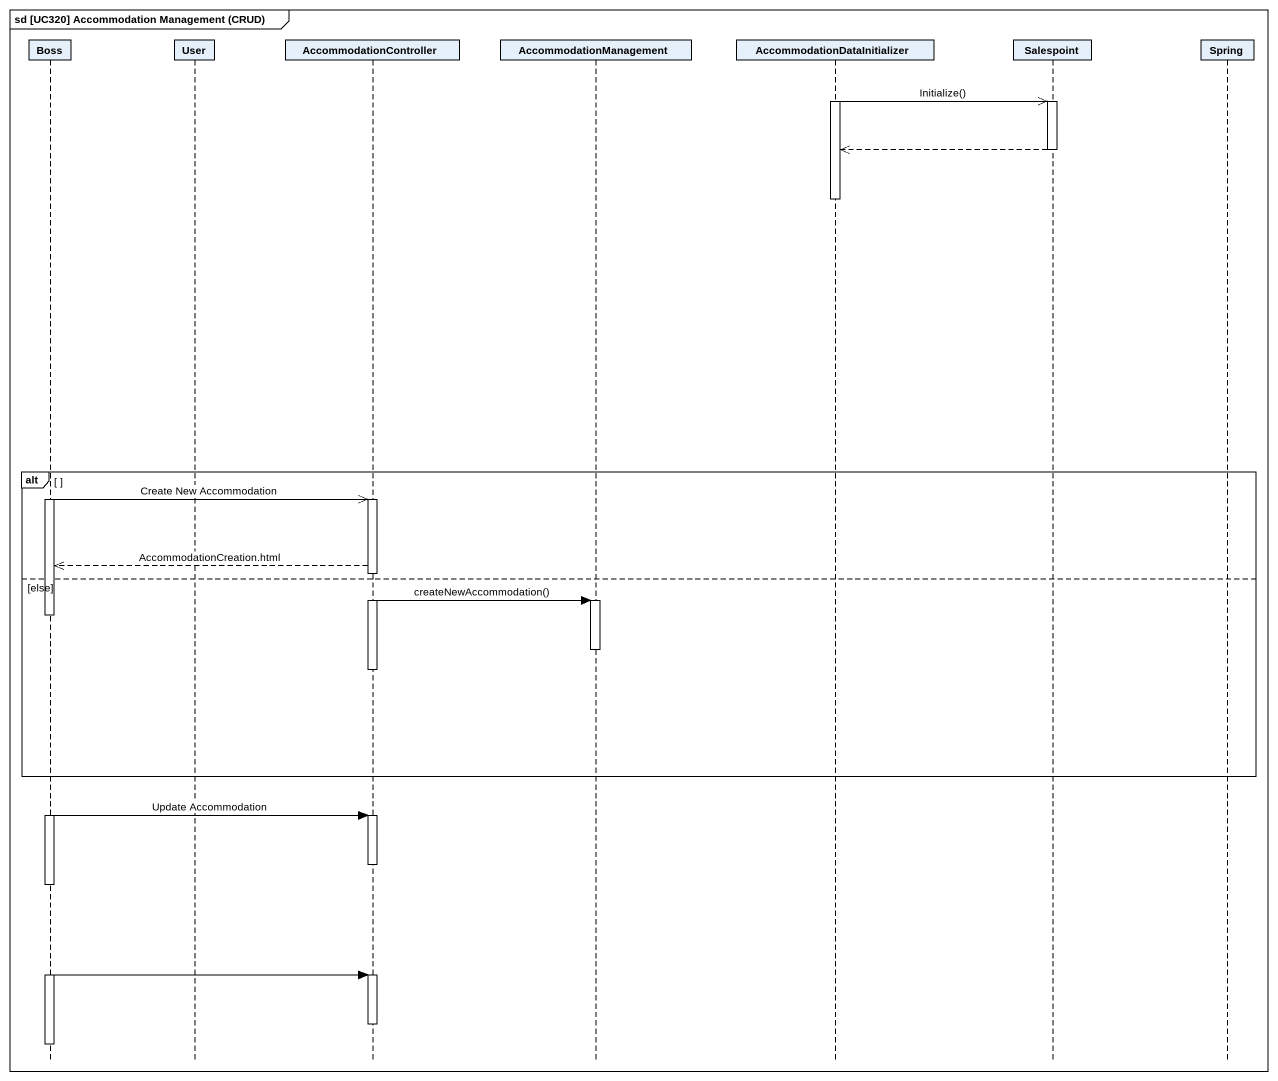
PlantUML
@startuml
mainframe sd [UC320] Accommodation Management (CRUD)
hide footbox
participant Boss
participant User
participant AccommodationController
participant AccommodationManagement
participant AccommodationDataInitializer
participant Salespoint
participant Spring

activate AccommodationDataInitializer
AccommodationDataInitializer ->> Salespoint : Initialize()
activate Salespoint
Salespoint -->> AccommodationDataInitializer
deactivate Salespoint
deactivate AccommodationDataInitializer
alt
  activate Boss
  Boss ->> AccommodationController : Create New Accommodation
  activate AccommodationController
  AccommodationController -->> Boss : AccommodationCreation.html
else else
  AccommodationController -> AccommodationManagement : createNewAccommodation()
  activate AccommodationManagement
  deactivate AccommodationManagement
  deactivate AccommodationController
end
Boss -> AccommodationController : Update Accommodation
activate AccommodationController
deactivate AccommodationController
Boss -> AccommodationController
activate AccommodationController
deactivate AccommodationController
deactivate Boss
@enduml
